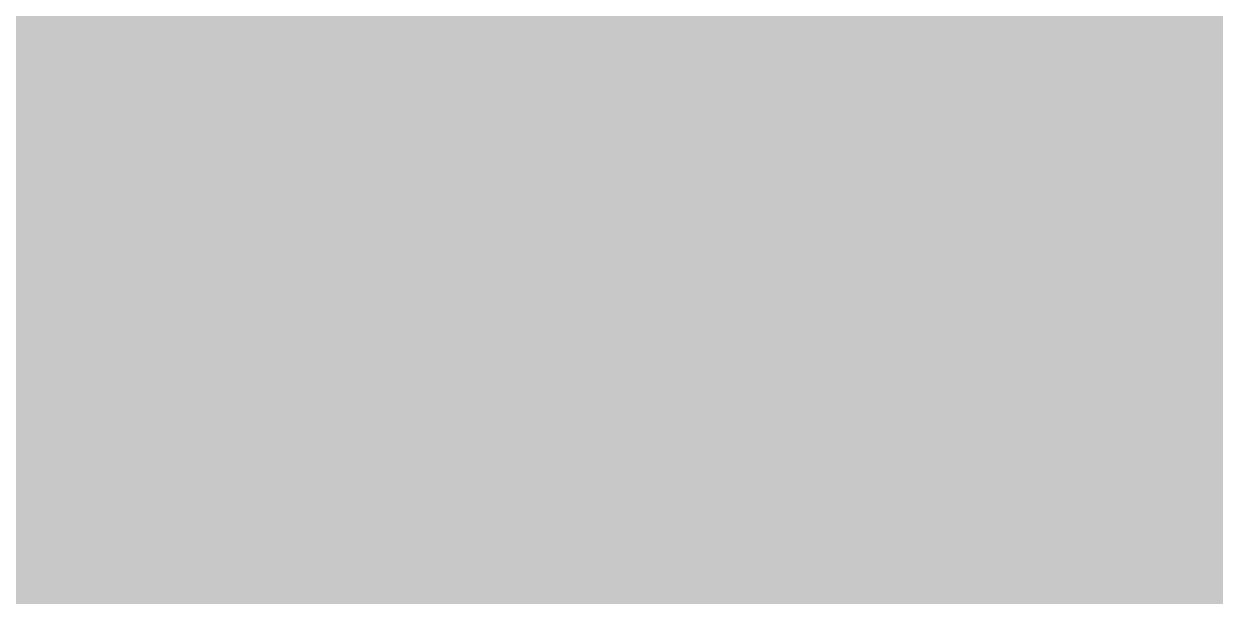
# Model space of a CAD drawing. Header units: inches. Extents: x 0 to 841, y 0 to 594.
# Drawn here: x 607.303 to 608.068, y 519.831 to 520.198 of the extents above; entities that cross this region are included whole.
import ezdxf

# ---------------------------------------------------------------- set-up
doc = ezdxf.new("R2010")
doc.units = ezdxf.units.IN
doc.layers.add('Sheet', color=255, linetype='Continuous')

msp = doc.modelspace()

# ---------------------------------------------------------------- linework, layer by layer
at = {"layer": 'Sheet'}
for points in [[(607.50617, 525.49955, 0.7493, 0.7493, 0), (607.50617, 519.99705, 0.7493, 0.7493, 0)], [(607.50617, 524.98299, 0.29972, 0.29972, 0), (607.50617, 519.99705, 0.29972, 0.29972, 0)], [(607.84304, 520.3564, 0.29972, 0.29972, 0), (607.84304, 520.33394, 0.29972, 0.29972, 0), (607.86549, 520.33394, 0.29972, 0.29972, 0), (607.88795, 520.31148, 0.29972, 0.29972, 0), (607.91041, 520.28902, 0.29972, 0.29972, 0), (607.91041, 520.26656, 0.29972, 0.29972, 0), (607.93287, 520.2441, 0.29972, 0.29972, 0), (607.93287, 520.22164, 0.29972, 0.29972, 0), (607.95532, 520.19918, 0.29972, 0.29972, 0), (607.95532, 520.19918, 0.29972, 0.29972, 0), (607.97778, 520.17672, 0.29972, 0.29972, 0), (607.97778, 520.13181, 0.29972, 0.29972, 0), (607.97778, 520.10935, 0.29972, 0.29972, 0), (608.00024, 520.08689, 0.29972, 0.29972, 0), (608.00024, 520.06443, 0.29972, 0.29972, 0), (608.00024, 520.04197, 0.29972, 0.29972, 0), (608.00024, 520.01951, 0.29972, 0.29972, 0), (608.00024, 519.99705, 0.29972, 0.29972, 0)], [(607.84304, 520.3564, 0.29972, 0.29972, 0), (607.84304, 520.33394, 0.29972, 0.29972, 0), (607.86549, 520.33394, 0.29972, 0.29972, 0), (607.88795, 520.31148, 0.29972, 0.29972, 0), (607.91041, 520.28902, 0.29972, 0.29972, 0), (607.91041, 520.26656, 0.29972, 0.29972, 0), (607.93287, 520.2441, 0.29972, 0.29972, 0), (607.93287, 520.22164, 0.29972, 0.29972, 0), (607.95532, 520.19918, 0.29972, 0.29972, 0), (607.95532, 520.19918, 0.29972, 0.29972, 0), (607.97778, 520.17672, 0.29972, 0.29972, 0), (607.97778, 520.13181, 0.29972, 0.29972, 0), (607.97778, 520.10935, 0.29972, 0.29972, 0), (608.00024, 520.08689, 0.29972, 0.29972, 0), (608.00024, 520.06443, 0.29972, 0.29972, 0), (608.00024, 520.04197, 0.29972, 0.29972, 0), (608.00024, 520.01951, 0.29972, 0.29972, 0), (608.00024, 519.99705, 0.29972, 0.29972, 0)], [(607.84304, 520.3564, 0.29972, 0.29972, 0), (607.84304, 520.33394, 0.29972, 0.29972, 0), (607.86549, 520.33394, 0.29972, 0.29972, 0), (607.88795, 520.31148, 0.29972, 0.29972, 0), (607.91041, 520.28902, 0.29972, 0.29972, 0), (607.91041, 520.26656, 0.29972, 0.29972, 0), (607.93287, 520.2441, 0.29972, 0.29972, 0), (607.93287, 520.22164, 0.29972, 0.29972, 0), (607.95532, 520.19918, 0.29972, 0.29972, 0), (607.95532, 520.19918, 0.29972, 0.29972, 0), (607.97778, 520.17672, 0.29972, 0.29972, 0), (607.97778, 520.13181, 0.29972, 0.29972, 0), (607.97778, 520.10935, 0.29972, 0.29972, 0), (608.00024, 520.08689, 0.29972, 0.29972, 0), (608.00024, 520.06443, 0.29972, 0.29972, 0), (608.00024, 520.04197, 0.29972, 0.29972, 0), (608.00024, 520.01951, 0.29972, 0.29972, 0), (608.00024, 519.99705, 0.29972, 0.29972, 0)], [(607.84304, 520.3564, 0.29972, 0.29972, 0), (607.84304, 520.33394, 0.29972, 0.29972, 0), (607.86549, 520.33394, 0.29972, 0.29972, 0), (607.88795, 520.31148, 0.29972, 0.29972, 0), (607.91041, 520.28902, 0.29972, 0.29972, 0), (607.91041, 520.26656, 0.29972, 0.29972, 0), (607.93287, 520.2441, 0.29972, 0.29972, 0), (607.93287, 520.22164, 0.29972, 0.29972, 0), (607.95532, 520.19918, 0.29972, 0.29972, 0), (607.95532, 520.19918, 0.29972, 0.29972, 0), (607.97778, 520.17672, 0.29972, 0.29972, 0), (607.97778, 520.13181, 0.29972, 0.29972, 0), (607.97778, 520.10935, 0.29972, 0.29972, 0), (608.00024, 520.08689, 0.29972, 0.29972, 0), (608.00024, 520.06443, 0.29972, 0.29972, 0), (608.00024, 520.04197, 0.29972, 0.29972, 0), (608.00024, 520.01951, 0.29972, 0.29972, 0), (608.00024, 519.99705, 0.29972, 0.29972, 0)], [(608.1799, 520.3564, 0.29972, 0.29972, 0), (608.20236, 520.31148, 0.29972, 0.29972, 0), (608.20236, 520.28902, 0.29972, 0.29972, 0), (608.22482, 520.2441, 0.29972, 0.29972, 0)], [(608.1799, 520.3564, 0.29972, 0.29972, 0), (608.20236, 520.31148, 0.29972, 0.29972, 0), (608.20236, 520.28902, 0.29972, 0.29972, 0), (608.22482, 520.2441, 0.29972, 0.29972, 0)], [(608.1799, 520.3564, 0.29972, 0.29972, 0), (608.20236, 520.31148, 0.29972, 0.29972, 0), (608.20236, 520.28902, 0.29972, 0.29972, 0), (608.22482, 520.2441, 0.29972, 0.29972, 0)], [(608.1799, 520.3564, 0.29972, 0.29972, 0), (608.20236, 520.31148, 0.29972, 0.29972, 0), (608.20236, 520.28902, 0.29972, 0.29972, 0), (608.22482, 520.2441, 0.29972, 0.29972, 0)], [(608.1799, 520.3564, 0.29972, 0.29972, 0), (608.20236, 520.31148, 0.29972, 0.29972, 0), (608.20236, 520.28902, 0.29972, 0.29972, 0), (608.22482, 520.2441, 0.29972, 0.29972, 0)], [(608.1799, 520.3564, 0.29972, 0.29972, 0), (608.20236, 520.31148, 0.29972, 0.29972, 0), (608.20236, 520.28902, 0.29972, 0.29972, 0), (608.22482, 520.2441, 0.29972, 0.29972, 0)], [(570.00163, 512.49569, 0.7493, 0.7493, 0), (587.49626, 512.49569, 0.7493, 0.7493, 0), (587.49626, 519.99705, 0.7493, 0.7493, 0), (607.50617, 519.99705, 0.7493, 0.7493, 0)], [(607.50617, 519.99705, 0.7493, 0.7493, 0), (607.50617, 514.49456, 0.7493, 0.7493, 0)], [(607.50617, 519.99705, 0.7493, 0.7493, 0), (607.50617, 519.99705, 0.7493, 0.7493, 0), (612.4918, 519.99705, 0.7493, 0.7493, 0)], [(607.91041, 520.26656, 0.09906, 0.09906, 0), (607.93287, 520.2441, 0.09906, 0.09906, 0), (607.93287, 520.22164, 0.09906, 0.09906, 0), (607.95532, 520.19918, 0.09906, 0.09906, 0), (607.95532, 520.19918, 0.09906, 0.09906, 0), (607.97778, 520.17672, 0.09906, 0.09906, 0), (607.97778, 520.13181, 0.09906, 0.09906, 0), (607.97778, 520.10935, 0.09906, 0.09906, 0), (608.00024, 520.08689, 0.09906, 0.09906, 0), (608.00024, 520.06443, 0.09906, 0.09906, 0), (608.00024, 520.04197, 0.09906, 0.09906, 0), (608.00024, 520.01951, 0.09906, 0.09906, 0), (608.00024, 519.99705, 0.09906, 0.09906, 0)], [(607.91041, 520.26656, 0.09906, 0.09906, 0), (607.93287, 520.2441, 0.09906, 0.09906, 0), (607.93287, 520.22164, 0.09906, 0.09906, 0), (607.95532, 520.19918, 0.09906, 0.09906, 0), (607.95532, 520.19918, 0.09906, 0.09906, 0), (607.97778, 520.17672, 0.09906, 0.09906, 0), (607.97778, 520.13181, 0.09906, 0.09906, 0), (607.97778, 520.10935, 0.09906, 0.09906, 0), (608.00024, 520.08689, 0.09906, 0.09906, 0), (608.00024, 520.06443, 0.09906, 0.09906, 0), (608.00024, 520.04197, 0.09906, 0.09906, 0), (608.00024, 520.01951, 0.09906, 0.09906, 0), (608.00024, 519.99705, 0.09906, 0.09906, 0)], [(607.91041, 520.26656, 0.09906, 0.09906, 0), (607.93287, 520.2441, 0.09906, 0.09906, 0), (607.93287, 520.22164, 0.09906, 0.09906, 0), (607.95532, 520.19918, 0.09906, 0.09906, 0), (607.95532, 520.19918, 0.09906, 0.09906, 0), (607.97778, 520.17672, 0.09906, 0.09906, 0), (607.97778, 520.13181, 0.09906, 0.09906, 0), (607.97778, 520.10935, 0.09906, 0.09906, 0), (608.00024, 520.08689, 0.09906, 0.09906, 0), (608.00024, 520.06443, 0.09906, 0.09906, 0), (608.00024, 520.04197, 0.09906, 0.09906, 0), (608.00024, 520.01951, 0.09906, 0.09906, 0), (608.00024, 519.99705, 0.09906, 0.09906, 0)], [(607.91041, 520.26656, 0.09906, 0.09906, 0), (607.93287, 520.2441, 0.09906, 0.09906, 0), (607.93287, 520.22164, 0.09906, 0.09906, 0), (607.95532, 520.19918, 0.09906, 0.09906, 0), (607.95532, 520.19918, 0.09906, 0.09906, 0), (607.97778, 520.17672, 0.09906, 0.09906, 0), (607.97778, 520.13181, 0.09906, 0.09906, 0), (607.97778, 520.10935, 0.09906, 0.09906, 0), (608.00024, 520.08689, 0.09906, 0.09906, 0), (608.00024, 520.06443, 0.09906, 0.09906, 0), (608.00024, 520.04197, 0.09906, 0.09906, 0), (608.00024, 520.01951, 0.09906, 0.09906, 0), (608.00024, 519.99705, 0.09906, 0.09906, 0)], [(607.50617, 514.98866, 0.29972, 0.29972, 0), (607.50617, 519.99705, 0.29972, 0.29972, 0)], [(608.00024, 519.99705, 0.29972, 0.29972, 0), (608.00024, 519.97459, 0.29972, 0.29972, 0), (608.00024, 519.95213, 0.29972, 0.29972, 0), (608.00024, 519.90721, 0.29972, 0.29972, 0), (608.00024, 519.88476, 0.29972, 0.29972, 0), (607.97778, 519.8623, 0.29972, 0.29972, 0), (607.97778, 519.83984, 0.29972, 0.29972, 0), (607.97778, 519.81738, 0.29972, 0.29972, 0), (607.95532, 519.79492, 0.29972, 0.29972, 0), (607.95532, 519.77246, 0.29972, 0.29972, 0), (607.93287, 519.75, 0.29972, 0.29972, 0), (607.93287, 519.72754, 0.29972, 0.29972, 0), (607.91041, 519.70508, 0.29972, 0.29972, 0), (607.91041, 519.68262, 0.29972, 0.29972, 0), (607.88795, 519.66016, 0.29972, 0.29972, 0)], [(608.00024, 519.99705, 0.29972, 0.29972, 0), (608.00024, 519.97459, 0.29972, 0.29972, 0), (608.00024, 519.95213, 0.29972, 0.29972, 0), (608.00024, 519.90721, 0.29972, 0.29972, 0), (608.00024, 519.88476, 0.29972, 0.29972, 0), (607.97778, 519.8623, 0.29972, 0.29972, 0), (607.97778, 519.83984, 0.29972, 0.29972, 0), (607.97778, 519.81738, 0.29972, 0.29972, 0), (607.95532, 519.79492, 0.29972, 0.29972, 0), (607.95532, 519.77246, 0.29972, 0.29972, 0), (607.93287, 519.75, 0.29972, 0.29972, 0), (607.93287, 519.72754, 0.29972, 0.29972, 0), (607.91041, 519.70508, 0.29972, 0.29972, 0), (607.91041, 519.68262, 0.29972, 0.29972, 0), (607.88795, 519.66016, 0.29972, 0.29972, 0)], [(608.00024, 519.99705, 0.29972, 0.29972, 0), (608.00024, 519.97459, 0.29972, 0.29972, 0), (608.00024, 519.95213, 0.29972, 0.29972, 0), (608.00024, 519.90721, 0.29972, 0.29972, 0), (608.00024, 519.88476, 0.29972, 0.29972, 0), (607.97778, 519.8623, 0.29972, 0.29972, 0), (607.97778, 519.83984, 0.29972, 0.29972, 0), (607.97778, 519.81738, 0.29972, 0.29972, 0), (607.95532, 519.79492, 0.29972, 0.29972, 0), (607.95532, 519.77246, 0.29972, 0.29972, 0), (607.93287, 519.75, 0.29972, 0.29972, 0), (607.93287, 519.72754, 0.29972, 0.29972, 0), (607.91041, 519.70508, 0.29972, 0.29972, 0), (607.91041, 519.68262, 0.29972, 0.29972, 0), (607.88795, 519.66016, 0.29972, 0.29972, 0)], [(608.00024, 519.99705, 0.29972, 0.29972, 0), (608.00024, 519.97459, 0.29972, 0.29972, 0), (608.00024, 519.95213, 0.29972, 0.29972, 0), (608.00024, 519.90721, 0.29972, 0.29972, 0), (608.00024, 519.88476, 0.29972, 0.29972, 0), (607.97778, 519.8623, 0.29972, 0.29972, 0), (607.97778, 519.83984, 0.29972, 0.29972, 0), (607.97778, 519.81738, 0.29972, 0.29972, 0), (607.95532, 519.79492, 0.29972, 0.29972, 0), (607.95532, 519.77246, 0.29972, 0.29972, 0), (607.93287, 519.75, 0.29972, 0.29972, 0), (607.93287, 519.72754, 0.29972, 0.29972, 0), (607.91041, 519.70508, 0.29972, 0.29972, 0), (607.91041, 519.68262, 0.29972, 0.29972, 0), (607.88795, 519.66016, 0.29972, 0.29972, 0)], [(608.00024, 519.99705, 0.29972, 0.29972, 0), (608.00024, 519.99705, 0.29972, 0.29972, 0), (608.00024, 519.99705, 0.29972, 0.29972, 0), (608.00024, 519.99705, 0.29972, 0.29972, 0), (608.00024, 519.99705, 0.29972, 0.29972, 0), (608.00024, 519.99705, 0.29972, 0.29972, 0), (608.00024, 519.99705, 0.29972, 0.29972, 0), (608.00024, 519.99705, 0.29972, 0.29972, 0), (608.00024, 519.99705, 0.29972, 0.29972, 0), (608.00024, 519.99705, 0.29972, 0.29972, 0), (608.00024, 519.99705, 0.29972, 0.29972, 0), (608.00024, 519.99705, 0.29972, 0.29972, 0), (608.00024, 519.99705, 0.29972, 0.29972, 0), (608.00024, 519.99705, 0.29972, 0.29972, 0), (608.00024, 519.99705, 0.29972, 0.29972, 0), (608.00024, 519.99705, 0.29972, 0.29972, 0), (608.00024, 519.99705, 0.29972, 0.29972, 0), (608.00024, 519.99705, 0.29972, 0.29972, 0), (608.00024, 519.99705, 0.29972, 0.29972, 0), (608.00024, 519.99705, 0.29972, 0.29972, 0), (608.00024, 519.99705, 0.29972, 0.29972, 0), (608.00024, 519.99705, 0.29972, 0.29972, 0), (608.00024, 519.99705, 0.29972, 0.29972, 0), (608.00024, 519.99705, 0.29972, 0.29972, 0), (608.00024, 519.99705, 0.29972, 0.29972, 0), (608.00024, 519.99705, 0.29972, 0.29972, 0), (608.00024, 519.99705, 0.29972, 0.29972, 0), (608.00024, 519.99705, 0.29972, 0.29972, 0), (608.00024, 519.99705, 0.29972, 0.29972, 0), (608.00024, 519.99705, 0.29972, 0.29972, 0), (608.00024, 519.99705, 0.29972, 0.29972, 0), (608.00024, 519.99705, 0.29972, 0.29972, 0), (608.00024, 519.99705, 0.29972, 0.29972, 0)], [(608.00024, 519.99705, 0.29972, 0.29972, 0), (608.00024, 519.99705, 0.29972, 0.29972, 0)], [(608.00024, 519.99705, 0.29972, 0.29972, 0), (608.00024, 519.99705, 0.29972, 0.29972, 0), (608.00024, 519.99705, 0.29972, 0.29972, 0), (608.00024, 519.99705, 0.29972, 0.29972, 0), (608.00024, 519.99705, 0.29972, 0.29972, 0), (608.00024, 519.99705, 0.29972, 0.29972, 0), (608.00024, 519.99705, 0.29972, 0.29972, 0), (608.00024, 519.99705, 0.29972, 0.29972, 0), (608.00024, 519.99705, 0.29972, 0.29972, 0), (608.00024, 519.99705, 0.29972, 0.29972, 0), (608.00024, 519.99705, 0.29972, 0.29972, 0), (608.00024, 519.99705, 0.29972, 0.29972, 0), (608.00024, 519.99705, 0.29972, 0.29972, 0), (608.00024, 519.99705, 0.29972, 0.29972, 0), (608.00024, 519.99705, 0.29972, 0.29972, 0), (608.00024, 519.99705, 0.29972, 0.29972, 0), (608.00024, 519.99705, 0.29972, 0.29972, 0), (608.00024, 519.99705, 0.29972, 0.29972, 0), (608.00024, 519.99705, 0.29972, 0.29972, 0), (608.00024, 519.99705, 0.29972, 0.29972, 0), (608.00024, 519.99705, 0.29972, 0.29972, 0), (608.00024, 519.99705, 0.29972, 0.29972, 0), (608.00024, 519.99705, 0.29972, 0.29972, 0), (608.00024, 519.99705, 0.29972, 0.29972, 0), (608.00024, 519.99705, 0.29972, 0.29972, 0), (608.00024, 519.99705, 0.29972, 0.29972, 0), (608.00024, 519.99705, 0.29972, 0.29972, 0), (608.00024, 519.99705, 0.29972, 0.29972, 0), (608.00024, 519.99705, 0.29972, 0.29972, 0), (608.00024, 519.99705, 0.29972, 0.29972, 0), (608.00024, 519.99705, 0.29972, 0.29972, 0), (608.00024, 519.99705, 0.29972, 0.29972, 0), (608.00024, 519.99705, 0.29972, 0.29972, 0)], [(608.00024, 519.99705, 0.29972, 0.29972, 0), (608.00024, 519.99705, 0.29972, 0.29972, 0)], [(608.00024, 519.99705, 0.29972, 0.29972, 0), (608.00024, 519.99705, 0.29972, 0.29972, 0), (608.00024, 519.99705, 0.29972, 0.29972, 0), (608.00024, 519.99705, 0.29972, 0.29972, 0), (608.00024, 519.99705, 0.29972, 0.29972, 0), (608.00024, 519.99705, 0.29972, 0.29972, 0), (608.00024, 519.99705, 0.29972, 0.29972, 0), (608.00024, 519.99705, 0.29972, 0.29972, 0), (608.00024, 519.99705, 0.29972, 0.29972, 0), (608.00024, 519.99705, 0.29972, 0.29972, 0), (608.00024, 519.99705, 0.29972, 0.29972, 0), (608.00024, 519.99705, 0.29972, 0.29972, 0), (608.00024, 519.99705, 0.29972, 0.29972, 0), (608.00024, 519.99705, 0.29972, 0.29972, 0), (608.00024, 519.99705, 0.29972, 0.29972, 0), (608.00024, 519.99705, 0.29972, 0.29972, 0), (608.00024, 519.99705, 0.29972, 0.29972, 0), (608.00024, 519.99705, 0.29972, 0.29972, 0), (608.00024, 519.99705, 0.29972, 0.29972, 0), (608.00024, 519.99705, 0.29972, 0.29972, 0), (608.00024, 519.99705, 0.29972, 0.29972, 0), (608.00024, 519.99705, 0.29972, 0.29972, 0), (608.00024, 519.99705, 0.29972, 0.29972, 0), (608.00024, 519.99705, 0.29972, 0.29972, 0), (608.00024, 519.99705, 0.29972, 0.29972, 0), (608.00024, 519.99705, 0.29972, 0.29972, 0), (608.00024, 519.99705, 0.29972, 0.29972, 0), (608.00024, 519.99705, 0.29972, 0.29972, 0), (608.00024, 519.99705, 0.29972, 0.29972, 0), (608.00024, 519.99705, 0.29972, 0.29972, 0), (608.00024, 519.99705, 0.29972, 0.29972, 0), (608.00024, 519.99705, 0.29972, 0.29972, 0), (608.00024, 519.99705, 0.29972, 0.29972, 0)], [(608.00024, 519.99705, 0.29972, 0.29972, 0), (608.00024, 519.99705, 0.29972, 0.29972, 0)], [(608.00024, 519.99705, 0.29972, 0.29972, 0), (608.00024, 519.99705, 0.29972, 0.29972, 0), (608.00024, 519.99705, 0.29972, 0.29972, 0), (608.00024, 519.99705, 0.29972, 0.29972, 0), (608.00024, 519.99705, 0.29972, 0.29972, 0), (608.00024, 519.99705, 0.29972, 0.29972, 0), (608.00024, 519.99705, 0.29972, 0.29972, 0), (608.00024, 519.99705, 0.29972, 0.29972, 0), (608.00024, 519.99705, 0.29972, 0.29972, 0), (608.00024, 519.99705, 0.29972, 0.29972, 0), (608.00024, 519.99705, 0.29972, 0.29972, 0), (608.00024, 519.99705, 0.29972, 0.29972, 0), (608.00024, 519.99705, 0.29972, 0.29972, 0), (608.00024, 519.99705, 0.29972, 0.29972, 0), (608.00024, 519.99705, 0.29972, 0.29972, 0), (608.00024, 519.99705, 0.29972, 0.29972, 0), (608.00024, 519.99705, 0.29972, 0.29972, 0), (608.00024, 519.99705, 0.29972, 0.29972, 0), (608.00024, 519.99705, 0.29972, 0.29972, 0), (608.00024, 519.99705, 0.29972, 0.29972, 0), (608.00024, 519.99705, 0.29972, 0.29972, 0), (608.00024, 519.99705, 0.29972, 0.29972, 0), (608.00024, 519.99705, 0.29972, 0.29972, 0), (608.00024, 519.99705, 0.29972, 0.29972, 0), (608.00024, 519.99705, 0.29972, 0.29972, 0), (608.00024, 519.99705, 0.29972, 0.29972, 0), (608.00024, 519.99705, 0.29972, 0.29972, 0), (608.00024, 519.99705, 0.29972, 0.29972, 0), (608.00024, 519.99705, 0.29972, 0.29972, 0), (608.00024, 519.99705, 0.29972, 0.29972, 0), (608.00024, 519.99705, 0.29972, 0.29972, 0), (608.00024, 519.99705, 0.29972, 0.29972, 0), (608.00024, 519.99705, 0.29972, 0.29972, 0)], [(608.00024, 519.99705, 0.29972, 0.29972, 0), (608.00024, 519.99705, 0.29972, 0.29972, 0)], [(608.00024, 519.99705, 0.09906, 0.09906, 0), (608.00024, 519.97459, 0.09906, 0.09906, 0), (608.00024, 519.95213, 0.09906, 0.09906, 0), (608.00024, 519.90721, 0.09906, 0.09906, 0), (608.00024, 519.88476, 0.09906, 0.09906, 0), (607.97778, 519.8623, 0.09906, 0.09906, 0), (607.97778, 519.83984, 0.09906, 0.09906, 0), (607.97778, 519.81738, 0.09906, 0.09906, 0), (607.95532, 519.79492, 0.09906, 0.09906, 0), (607.95532, 519.77246, 0.09906, 0.09906, 0)], [(608.00024, 519.99705, 0.09906, 0.09906, 0), (608.00024, 519.97459, 0.09906, 0.09906, 0), (608.00024, 519.95213, 0.09906, 0.09906, 0), (608.00024, 519.90721, 0.09906, 0.09906, 0), (608.00024, 519.88476, 0.09906, 0.09906, 0), (607.97778, 519.8623, 0.09906, 0.09906, 0), (607.97778, 519.83984, 0.09906, 0.09906, 0), (607.97778, 519.81738, 0.09906, 0.09906, 0), (607.95532, 519.79492, 0.09906, 0.09906, 0), (607.95532, 519.77246, 0.09906, 0.09906, 0)], [(608.00024, 519.99705, 0.09906, 0.09906, 0), (608.00024, 519.97459, 0.09906, 0.09906, 0), (608.00024, 519.95213, 0.09906, 0.09906, 0), (608.00024, 519.90721, 0.09906, 0.09906, 0), (608.00024, 519.88476, 0.09906, 0.09906, 0), (607.97778, 519.8623, 0.09906, 0.09906, 0), (607.97778, 519.83984, 0.09906, 0.09906, 0), (607.97778, 519.81738, 0.09906, 0.09906, 0), (607.95532, 519.79492, 0.09906, 0.09906, 0), (607.95532, 519.77246, 0.09906, 0.09906, 0)], [(608.00024, 519.99705, 0.09906, 0.09906, 0), (608.00024, 519.97459, 0.09906, 0.09906, 0), (608.00024, 519.95213, 0.09906, 0.09906, 0), (608.00024, 519.90721, 0.09906, 0.09906, 0), (608.00024, 519.88476, 0.09906, 0.09906, 0), (607.97778, 519.8623, 0.09906, 0.09906, 0), (607.97778, 519.83984, 0.09906, 0.09906, 0), (607.97778, 519.81738, 0.09906, 0.09906, 0), (607.95532, 519.79492, 0.09906, 0.09906, 0), (607.95532, 519.77246, 0.09906, 0.09906, 0)], [(608.00024, 519.99705, 0.09906, 0.09906, 0), (608.00024, 519.99705, 0.09906, 0.09906, 0), (608.00024, 519.99705, 0.09906, 0.09906, 0), (608.00024, 519.99705, 0.09906, 0.09906, 0), (608.00024, 519.99705, 0.09906, 0.09906, 0), (608.00024, 519.99705, 0.09906, 0.09906, 0), (608.00024, 519.99705, 0.09906, 0.09906, 0), (608.00024, 519.99705, 0.09906, 0.09906, 0), (608.00024, 519.99705, 0.09906, 0.09906, 0), (608.00024, 519.99705, 0.09906, 0.09906, 0), (608.00024, 519.99705, 0.09906, 0.09906, 0), (608.00024, 519.99705, 0.09906, 0.09906, 0), (608.00024, 519.99705, 0.09906, 0.09906, 0), (608.00024, 519.99705, 0.09906, 0.09906, 0), (608.00024, 519.99705, 0.09906, 0.09906, 0), (608.00024, 519.99705, 0.09906, 0.09906, 0), (608.00024, 519.99705, 0.09906, 0.09906, 0), (608.00024, 519.99705, 0.09906, 0.09906, 0), (608.00024, 519.99705, 0.09906, 0.09906, 0), (608.00024, 519.99705, 0.09906, 0.09906, 0), (608.00024, 519.99705, 0.09906, 0.09906, 0), (608.00024, 519.99705, 0.09906, 0.09906, 0), (608.00024, 519.99705, 0.09906, 0.09906, 0), (608.00024, 519.99705, 0.09906, 0.09906, 0), (608.00024, 519.99705, 0.09906, 0.09906, 0), (608.00024, 519.99705, 0.09906, 0.09906, 0), (608.00024, 519.99705, 0.09906, 0.09906, 0), (608.00024, 519.99705, 0.09906, 0.09906, 0), (608.00024, 519.99705, 0.09906, 0.09906, 0), (608.00024, 519.99705, 0.09906, 0.09906, 0), (608.00024, 519.99705, 0.09906, 0.09906, 0), (608.00024, 519.99705, 0.09906, 0.09906, 0), (608.00024, 519.99705, 0.09906, 0.09906, 0)], [(608.00024, 519.99705, 0.09906, 0.09906, 0), (608.00024, 519.99705, 0.09906, 0.09906, 0)], [(608.00024, 519.99705, 0.09906, 0.09906, 0), (608.00024, 519.99705, 0.09906, 0.09906, 0), (608.00024, 519.99705, 0.09906, 0.09906, 0), (608.00024, 519.99705, 0.09906, 0.09906, 0), (608.00024, 519.99705, 0.09906, 0.09906, 0), (608.00024, 519.99705, 0.09906, 0.09906, 0), (608.00024, 519.99705, 0.09906, 0.09906, 0), (608.00024, 519.99705, 0.09906, 0.09906, 0), (608.00024, 519.99705, 0.09906, 0.09906, 0), (608.00024, 519.99705, 0.09906, 0.09906, 0), (608.00024, 519.99705, 0.09906, 0.09906, 0), (608.00024, 519.99705, 0.09906, 0.09906, 0), (608.00024, 519.99705, 0.09906, 0.09906, 0), (608.00024, 519.99705, 0.09906, 0.09906, 0), (608.00024, 519.99705, 0.09906, 0.09906, 0), (608.00024, 519.99705, 0.09906, 0.09906, 0), (608.00024, 519.99705, 0.09906, 0.09906, 0), (608.00024, 519.99705, 0.09906, 0.09906, 0), (608.00024, 519.99705, 0.09906, 0.09906, 0), (608.00024, 519.99705, 0.09906, 0.09906, 0), (608.00024, 519.99705, 0.09906, 0.09906, 0), (608.00024, 519.99705, 0.09906, 0.09906, 0), (608.00024, 519.99705, 0.09906, 0.09906, 0), (608.00024, 519.99705, 0.09906, 0.09906, 0), (608.00024, 519.99705, 0.09906, 0.09906, 0), (608.00024, 519.99705, 0.09906, 0.09906, 0), (608.00024, 519.99705, 0.09906, 0.09906, 0), (608.00024, 519.99705, 0.09906, 0.09906, 0), (608.00024, 519.99705, 0.09906, 0.09906, 0), (608.00024, 519.99705, 0.09906, 0.09906, 0), (608.00024, 519.99705, 0.09906, 0.09906, 0), (608.00024, 519.99705, 0.09906, 0.09906, 0), (608.00024, 519.99705, 0.09906, 0.09906, 0)], [(608.00024, 519.99705, 0.09906, 0.09906, 0), (608.00024, 519.99705, 0.09906, 0.09906, 0)], [(608.00024, 519.99705, 0.09906, 0.09906, 0), (608.00024, 519.99705, 0.09906, 0.09906, 0), (608.00024, 519.99705, 0.09906, 0.09906, 0), (608.00024, 519.99705, 0.09906, 0.09906, 0), (608.00024, 519.99705, 0.09906, 0.09906, 0), (608.00024, 519.99705, 0.09906, 0.09906, 0), (608.00024, 519.99705, 0.09906, 0.09906, 0), (608.00024, 519.99705, 0.09906, 0.09906, 0), (608.00024, 519.99705, 0.09906, 0.09906, 0), (608.00024, 519.99705, 0.09906, 0.09906, 0), (608.00024, 519.99705, 0.09906, 0.09906, 0), (608.00024, 519.99705, 0.09906, 0.09906, 0), (608.00024, 519.99705, 0.09906, 0.09906, 0), (608.00024, 519.99705, 0.09906, 0.09906, 0), (608.00024, 519.99705, 0.09906, 0.09906, 0), (608.00024, 519.99705, 0.09906, 0.09906, 0), (608.00024, 519.99705, 0.09906, 0.09906, 0), (608.00024, 519.99705, 0.09906, 0.09906, 0), (608.00024, 519.99705, 0.09906, 0.09906, 0), (608.00024, 519.99705, 0.09906, 0.09906, 0), (608.00024, 519.99705, 0.09906, 0.09906, 0), (608.00024, 519.99705, 0.09906, 0.09906, 0), (608.00024, 519.99705, 0.09906, 0.09906, 0), (608.00024, 519.99705, 0.09906, 0.09906, 0), (608.00024, 519.99705, 0.09906, 0.09906, 0), (608.00024, 519.99705, 0.09906, 0.09906, 0), (608.00024, 519.99705, 0.09906, 0.09906, 0), (608.00024, 519.99705, 0.09906, 0.09906, 0), (608.00024, 519.99705, 0.09906, 0.09906, 0), (608.00024, 519.99705, 0.09906, 0.09906, 0), (608.00024, 519.99705, 0.09906, 0.09906, 0), (608.00024, 519.99705, 0.09906, 0.09906, 0), (608.00024, 519.99705, 0.09906, 0.09906, 0)], [(608.00024, 519.99705, 0.09906, 0.09906, 0), (608.00024, 519.99705, 0.09906, 0.09906, 0)], [(608.00024, 519.99705, 0.09906, 0.09906, 0), (608.00024, 519.99705, 0.09906, 0.09906, 0), (608.00024, 519.99705, 0.09906, 0.09906, 0), (608.00024, 519.99705, 0.09906, 0.09906, 0), (608.00024, 519.99705, 0.09906, 0.09906, 0), (608.00024, 519.99705, 0.09906, 0.09906, 0), (608.00024, 519.99705, 0.09906, 0.09906, 0), (608.00024, 519.99705, 0.09906, 0.09906, 0), (608.00024, 519.99705, 0.09906, 0.09906, 0), (608.00024, 519.99705, 0.09906, 0.09906, 0), (608.00024, 519.99705, 0.09906, 0.09906, 0), (608.00024, 519.99705, 0.09906, 0.09906, 0), (608.00024, 519.99705, 0.09906, 0.09906, 0), (608.00024, 519.99705, 0.09906, 0.09906, 0), (608.00024, 519.99705, 0.09906, 0.09906, 0), (608.00024, 519.99705, 0.09906, 0.09906, 0), (608.00024, 519.99705, 0.09906, 0.09906, 0), (608.00024, 519.99705, 0.09906, 0.09906, 0), (608.00024, 519.99705, 0.09906, 0.09906, 0), (608.00024, 519.99705, 0.09906, 0.09906, 0), (608.00024, 519.99705, 0.09906, 0.09906, 0), (608.00024, 519.99705, 0.09906, 0.09906, 0), (608.00024, 519.99705, 0.09906, 0.09906, 0), (608.00024, 519.99705, 0.09906, 0.09906, 0), (608.00024, 519.99705, 0.09906, 0.09906, 0), (608.00024, 519.99705, 0.09906, 0.09906, 0), (608.00024, 519.99705, 0.09906, 0.09906, 0), (608.00024, 519.99705, 0.09906, 0.09906, 0), (608.00024, 519.99705, 0.09906, 0.09906, 0), (608.00024, 519.99705, 0.09906, 0.09906, 0), (608.00024, 519.99705, 0.09906, 0.09906, 0), (608.00024, 519.99705, 0.09906, 0.09906, 0), (608.00024, 519.99705, 0.09906, 0.09906, 0)], [(608.00024, 519.99705, 0.09906, 0.09906, 0), (608.00024, 519.99705, 0.09906, 0.09906, 0)], [(608.22482, 519.72754, 0.29972, 0.29972, 0), (608.20236, 519.70508, 0.29972, 0.29972, 0), (608.20236, 519.66016, 0.29972, 0.29972, 0)], [(608.22482, 519.72754, 0.29972, 0.29972, 0), (608.20236, 519.70508, 0.29972, 0.29972, 0), (608.20236, 519.66016, 0.29972, 0.29972, 0)], [(608.22482, 519.72754, 0.29972, 0.29972, 0), (608.20236, 519.70508, 0.29972, 0.29972, 0), (608.20236, 519.66016, 0.29972, 0.29972, 0)], [(608.22482, 519.72754, 0.29972, 0.29972, 0), (608.20236, 519.70508, 0.29972, 0.29972, 0), (608.20236, 519.66016, 0.29972, 0.29972, 0)], [(608.22482, 519.72754, 0.29972, 0.29972, 0), (608.20236, 519.70508, 0.29972, 0.29972, 0), (608.20236, 519.66016, 0.29972, 0.29972, 0)], [(608.22482, 519.72754, 0.29972, 0.29972, 0), (608.20236, 519.70508, 0.29972, 0.29972, 0), (608.20236, 519.66016, 0.29972, 0.29972, 0)]]:
    msp.add_lwpolyline(points, format="xyseb", dxfattribs=at)
msp.add_lwpolyline([(607.24588, 519.99961, 0.508, 0.508, 1), (607.75388, 519.99961, 0.508, 0.508, 1)], format="xyseb", close=True, dxfattribs=at)

doc.saveas('drawing.dxf')
